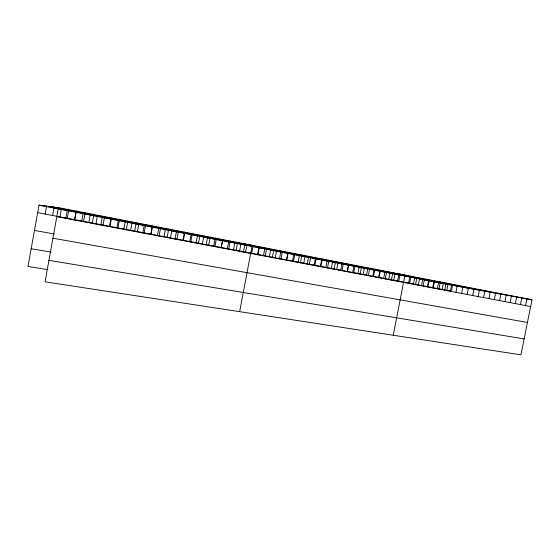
<?xml version="1.0" encoding="UTF-8"?>
<svg xmlns="http://www.w3.org/2000/svg" width="560" height="560" viewBox="0 0 560 560"><rect width="100%" height="100%" fill="white"/><g stroke="black" fill="none" stroke-linecap="round" stroke-linejoin="round"><path stroke-width="0.84" d="M58.45 207.62L45.066 281.82L520.94 354.837L532 299.796L58.45 207.62L39.011 205.163L28 266.469L47.908 269.661M45.164 214.067L46.501 206.619M52.598 215.481L53.935 208.061M59.976 216.881L61.306 209.489M65.793 218.379L67.424 209.363M67.291 218.267L68.621 210.91M74.55 219.646L75.88 212.317M74.683 220.066L76.307 211.099M81.76 221.011L83.083 213.71M83.489 221.732L85.106 212.807M88.907 222.369L90.223 215.096M92.211 223.384L93.828 214.508M95.998 223.713L97.314 216.475M100.849 225.022L102.459 216.188M103.033 225.05L104.349 217.84M109.403 226.646L111.013 217.847M110.019 226.373L111.328 219.191M116.942 227.689L118.251 220.535M117.88 228.249L119.483 219.499M123.823 228.998L125.125 221.865M126.273 229.845L127.876 221.13M130.641 230.293L131.943 223.188M134.596 231.42L136.185 222.754M137.41 231.574L138.712 224.504M142.835 232.981L144.424 224.357M144.13 232.848L145.432 225.806M150.801 234.115L152.096 227.094M150.997 234.528L152.579 225.939M157.423 235.375L158.711 228.382M159.089 236.068L160.664 227.514M163.989 236.621L165.277 229.656M167.104 237.587L168.679 229.075M170.506 237.86L171.794 230.916M175.042 239.092L176.617 230.622M176.981 239.085L178.262 232.169M182.917 240.583L184.478 232.148M183.4 240.303L184.681 233.415M189.777 241.514L191.058 234.654M190.715 242.06L192.276 233.667M196.105 242.718L197.379 235.879M198.443 243.523L199.997 235.172M202.391 243.908L203.658 237.097L252.182 245.329L239.659 311.675M206.101 244.979L207.655 236.663M208.705 245.105L209.972 238.322M213.689 246.414L215.243 238.14M214.977 246.295L216.244 239.54M221.2 247.478L222.46 240.744M221.214 247.842L222.761 239.603M227.374 248.654L228.634 241.941M228.669 249.256L230.216 241.052M233.506 249.816L234.766 243.131M236.061 250.656L237.601 242.494M239.596 250.971L240.849 244.307M243.39 252.049L244.923 243.915M245.637 252.119L246.89 245.483M251.643 253.253L252.889 246.645M257.6 254.387L258.846 247.8M257.943 254.807L259.469 246.75M263.515 255.507L264.754 248.948M265.174 256.179L266.693 248.157M269.388 256.627L270.627 250.082M272.335 257.537L273.854 249.55M275.212 257.733L276.451 251.216M279.44 258.881L280.952 250.929M281.001 258.832L282.24 252.336M286.482 260.218L287.987 252.301M286.755 259.924L287.987 253.449M292.46 261.002L293.692 254.555M293.461 261.541L294.966 253.659M298.13 262.08L299.355 255.654M300.384 262.85L301.882 255.003M303.758 263.151L304.983 256.746M307.244 264.152L308.735 256.34M309.344 264.208L310.569 257.831M314.048 265.44L315.539 257.663M314.895 265.265L316.113 258.909M320.411 266.308L321.622 259.973M320.789 266.721L322.28 258.972M325.878 267.344L327.096 261.037M327.481 267.988L328.965 260.274M331.317 268.38L332.528 262.087M334.11 269.248L335.594 261.562M336.714 269.402L337.925 263.137L404.999 275.072L393.239 335.244M340.69 270.494L342.167 262.843M342.076 270.424L343.28 264.173M347.214 271.733L348.684 264.11M347.403 271.432L348.607 265.209M352.695 272.44L353.892 266.231M353.682 272.958L355.145 265.37M357.945 273.434L359.142 267.253M360.094 274.176L361.557 266.616M363.167 274.421L364.357 268.261M366.457 275.38L367.92 267.855M368.347 275.408L369.544 269.269M372.771 276.577L374.227 269.087M373.499 276.388L374.689 270.263M378.616 277.354L379.799 271.257M379.029 277.76L380.478 270.305M383.698 278.32L384.874 272.244M385.238 278.943L386.68 271.509M388.745 279.279L389.921 273.217M391.398 280.105L392.84 272.706M393.757 280.231L394.933 274.19M397.502 281.267L398.944 273.896M398.734 281.176L399.91 275.156M408.597 283.045L409.766 277.067M409.577 283.556L411.005 276.241M413.483 283.976L414.652 278.019M415.534 284.683L416.962 277.403M418.334 284.893L419.503 278.957M421.456 285.803L422.877 278.558M423.157 285.81L424.319 279.888M427.322 286.916L428.743 279.699M427.945 286.72L429.107 280.819M432.705 287.623L433.86 281.743M433.146 288.022L434.56 280.826M437.43 288.519L438.585 282.66M438.921 289.121L440.335 281.953M442.134 289.415L443.282 283.57M444.654 290.206L446.061 283.066M446.803 290.297L447.951 284.473M450.345 291.284L451.745 284.172M532 299.796L452.585 285.376L451.437 291.179L37.667 212.646M455.987 292.355L457.387 285.271M461.587 293.412L462.987 286.363M467.145 294.469L468.538 287.441M472.661 295.512L474.047 288.512M478.135 296.555L479.521 289.583M483.567 297.584L484.946 290.633M488.957 298.606L490.329 291.683M494.305 299.614L495.677 292.726M499.611 300.622L500.983 293.755M504.882 301.623L506.247 294.784M510.111 302.617L511.476 295.799M515.305 303.597L516.663 296.807M520.457 304.577L521.815 297.815M525.574 305.543L526.925 298.809M48.937 260.358L524.139 338.912M31.185 248.738L51.072 252.112M52.934 238.21L527.443 322.476M34.468 230.433L54.341 234.01M56.819 216.678L530.649 306.509M51.184 206.703L503.174 294.56M44.632 205.877L476.294 289.681M39.011 205.163L452.585 285.376"/></g></svg>
